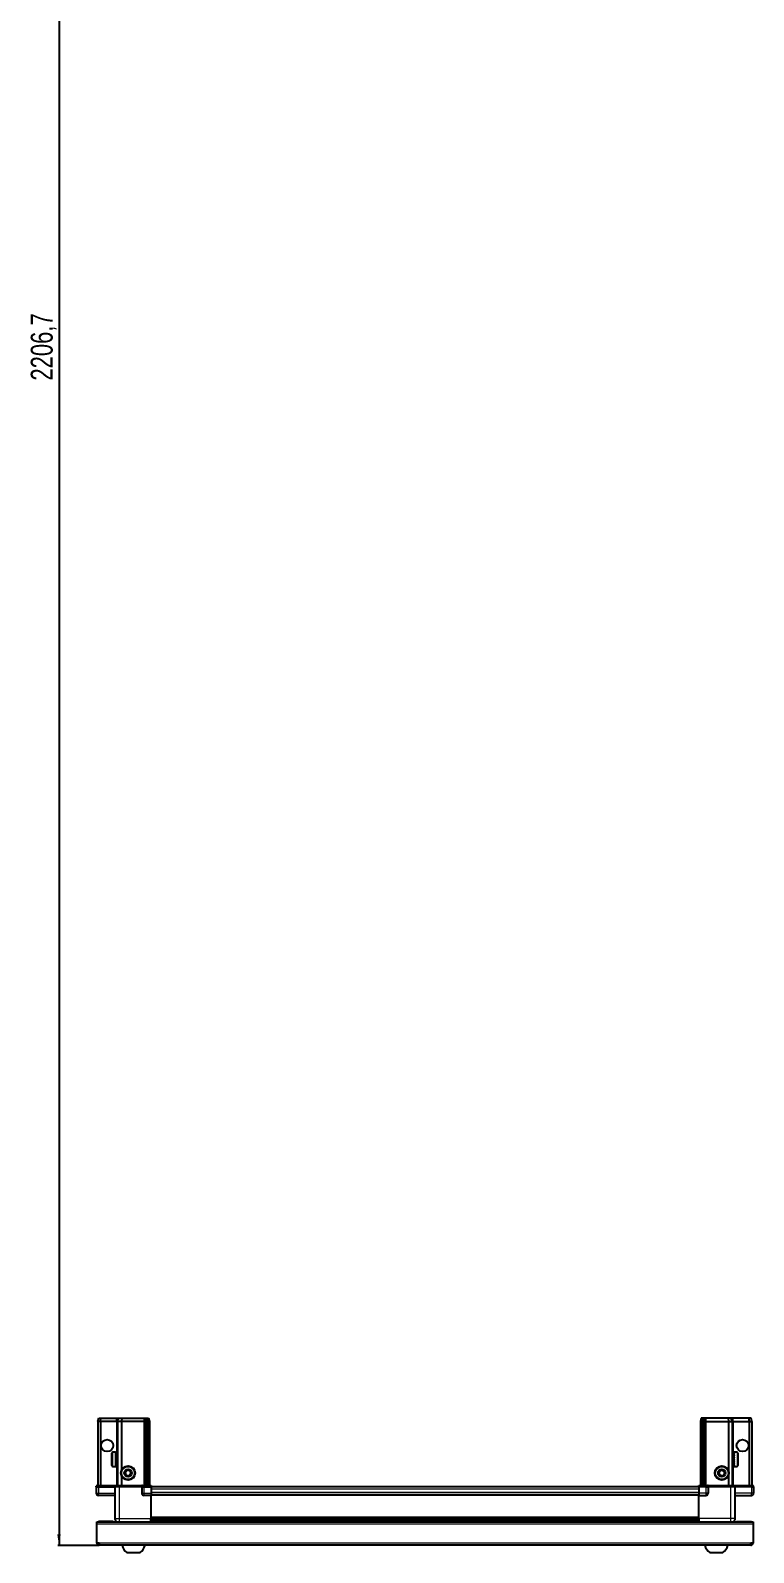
# Model space of a CAD drawing. Header units: millimetres. Extents: x 899 to 4677, y -1016 to 1812.
# Drawn here: x 963 to 1623, y -1016 to 373 of the extents above; entities that cross this region are included whole.
import ezdxf

# ---------------------------------------------------------------- set-up
doc = ezdxf.new("R2010")
doc.units = ezdxf.units.MM
doc.layers.add('FORMAT', color=7, linetype='Continuous')
doc.styles.add('SLDTEXTSTYLE0', font='TXT', dxfattribs={"width": 0.75})
doc.dimstyles.new('SLDDIMSTYLE0', dxfattribs={"dimtxt": 20, "dimasz": 10, "dimexe": 0, "dimexo": 0.0625, "dimgap": 5, "dimtad": 2, "dimdec": 1, "dimrnd": 1e-09, "dimzin": 12, "dimdsep": 46, "dimtxsty": 'SLDTEXTSTYLE0', "dimsah": 1, "dimcen": 0.09, "dimadec": 0, "dimazin": 3, "dimtfac": 1, "dimtofl": 0, "dimtmove": 0, "dimatfit": 3, "dimfxl": 0, "dimfrac": 2, "dimtolj": 1, "dimtzin": 12, "dimarcsym": 0})

# ---------------------------------------------------------------- blocks, each defined once
blk = doc.blocks.new('_D_8')
at = {"layer": 'FORMAT'}
for p, q in [((1108.5, 1197.1), (988.5, 1197.1)), ((989.5, 1197.1), (989.5, -1009.6)), ((1026.1, -1009.6), (988.5, -1009.6))]:
    blk.add_line(p, q, dxfattribs=at)
for points in [[(989.5, 1197.1), (987.9, 1187.1), (991, 1187.1)], [(989.5, -1009.6), (991, -999.6), (987.9, -999.6)]]:
    blk.add_solid(points, dxfattribs=at)
at = {"layer": 'FORMAT', "insert": (963.7, 53.2), "char_height": 20, "attachment_point": 1, "rotation": 90, "style": 'SLDTEXTSTYLE0'}
blk.add_mtext('2206,7', dxfattribs=at)

msp = doc.modelspace()

# ---------------------------------------------------------------- linework, layer by layer
at = {"color": 7, "linetype": 'Continuous', "lineweight": 25}
for p, q in [((1024.97, -896.55), (1025.77, -893.55)), ((1024.97, -896.55), (1024.97, -954.85)), ((1027.47, -896.55), (1024.97, -896.55)), ((1025.77, -893.55), (1027.63, -893.55)), ((1027.47, -896.55), (1027.63, -893.55)), ((1027.47, -896.55), (1027.47, -954.85)), ((1041.97, -896.55), (1027.47, -896.55)), ((1027.63, -893.55), (1041.97, -893.55)), ((1041.97, -893.55), (1043.77, -893.55)), ((1042.97, -896.55), (1041.97, -896.55)), ((1042.97, -896.55), (1043.77, -893.55)), ((1042.97, -896.55), (1042.97, -954.85)), ((1046.47, -896.55), (1042.97, -896.55)), ((1043.77, -893.55), (1046.8, -893.55)), ((1046.8, -893.55), (1046.47, -896.55)), ((1046.47, -896.55), (1046.47, -941.05)), ((1066.97, -896.55), (1046.47, -896.55)), ((1046.8, -893.55), (1066.97, -893.55)), ((1066.97, -893.55), (1068.77, -893.55)), ((1067.97, -896.55), (1066.97, -896.55)), ((1068.77, -893.55), (1067.97, -896.55)), ((1068.97, -896.55), (1067.97, -896.55)), ((1067.97, -896.55), (1067.97, -954.85)), ((1068.77, -893.55), (1069.51, -893.55)), ((1069.51, -893.55), (1068.97, -896.55)), ((1068.97, -896.55), (1068.97, -954.85)), ((1070.47, -896.55), (1068.97, -896.55)), ((1069.51, -893.55), (1070.02, -893.55)), ((1070.02, -893.55), (1071.17, -893.55)), ((1070.02, -893.55), (1070.47, -896.55)), ((1070.47, -896.55), (1070.47, -954.85)), ((1071.97, -896.55), (1070.47, -896.55)), ((1071.17, -893.55), (1071.97, -896.55)), ((1071.97, -896.55), (1071.97, -954.85)), ((1575.77, -893.55), (1574.97, -896.55)), ((1574.97, -896.55), (1576.47, -896.55)), ((1574.97, -896.55), (1574.97, -954.85)), ((1576.93, -893.55), (1575.77, -893.55)), ((1576.93, -893.55), (1576.47, -896.55)), ((1576.47, -896.55), (1577.97, -896.55)), ((1576.47, -896.55), (1576.47, -954.85)), ((1577.43, -893.55), (1576.93, -893.55)), ((1577.43, -893.55), (1577.97, -896.55)), ((1578.17, -893.55), (1577.43, -893.55)), ((1577.97, -896.55), (1578.97, -896.55)), ((1577.97, -896.55), (1577.97, -954.85)), ((1578.17, -893.55), (1578.97, -896.55)), ((1579.97, -893.55), (1578.17, -893.55)), ((1578.97, -896.55), (1578.97, -954.85)), ((1578.97, -896.55), (1579.97, -896.55)), ((1600.14, -893.55), (1579.97, -893.55)), ((1579.97, -896.55), (1600.47, -896.55)), ((1600.14, -893.55), (1600.47, -896.55)), ((1603.17, -893.55), (1600.14, -893.55)), ((1600.47, -896.55), (1600.47, -941.05)), ((1600.47, -896.55), (1603.97, -896.55)), ((1603.97, -896.55), (1603.17, -893.55)), ((1604.97, -893.55), (1603.17, -893.55)), ((1603.97, -896.55), (1603.97, -954.85)), ((1603.97, -896.55), (1604.97, -896.55)), ((1619.32, -893.55), (1604.97, -893.55)), ((1604.97, -896.55), (1619.47, -896.55)), ((1619.47, -896.55), (1619.32, -893.55)), ((1621.17, -893.55), (1619.32, -893.55)), ((1619.47, -896.55), (1621.97, -896.55)), ((1619.47, -896.55), (1619.47, -954.85)), ((1621.97, -896.55), (1621.17, -893.55)), ((1621.97, -896.55), (1621.97, -954.85)), ((1037.77, -936.75), (1037.77, -925.35)), ((1040.97, -924.55), (1038.57, -924.55)), ((1040.97, -924.55), (1040.97, -924.56)), ((1040.97, -924.56), (1041.47, -924.56)), ((1040.97, -924.75), (1041.47, -924.75)), ((1040.97, -924.75), (1040.97, -924.97)), ((1040.97, -924.97), (1041.47, -924.97)), ((1040.97, -925.54), (1041.47, -925.54)), ((1040.97, -925.54), (1040.97, -925.97)), ((1040.97, -925.97), (1041.47, -925.97)), ((1040.97, -926.88), (1041.47, -926.88)), ((1040.97, -926.88), (1040.97, -927.47)), ((1040.97, -927.47), (1041.47, -927.47)), ((1040.97, -928.62), (1041.47, -928.62)), ((1040.97, -928.62), (1040.97, -929.32)), ((1040.97, -929.32), (1041.47, -929.32)), ((1041.47, -924.75), (1041.47, -924.56)), ((1041.47, -924.97), (1041.47, -924.75)), ((1041.47, -925.54), (1041.47, -924.97)), ((1041.47, -925.97), (1041.47, -925.54)), ((1041.47, -926.88), (1041.47, -925.97)), ((1041.57, -926.65), (1041.47, -926.65)), ((1041.47, -927.47), (1041.47, -926.88)), ((1041.47, -928.62), (1041.47, -927.47)), ((1041.47, -929.32), (1041.47, -928.62)), ((1041.47, -930.6), (1041.47, -929.32)), ((1041.57, -935.45), (1041.57, -926.65)), ((1042.45, -927.74), (1041.97, -927.05)), ((1041.97, -935.05), (1041.97, -927.05)), ((1042.94, -927.05), (1042.45, -927.74)), ((1042.45, -934.36), (1042.45, -927.74)), ((1042.97, -927.05), (1042.94, -927.05)), ((1042.94, -935.05), (1042.94, -927.05)), ((1604, -927.05), (1603.97, -927.05)), ((1604.49, -927.74), (1604, -927.05)), ((1604, -927.05), (1604, -935.05)), ((1604.97, -927.05), (1604.49, -927.74)), ((1604.49, -927.74), (1604.49, -934.36)), ((1604.97, -927.05), (1604.97, -935.05)), ((1605.47, -926.65), (1605.37, -926.65)), ((1605.37, -926.65), (1605.37, -935.45)), ((1608.37, -924.55), (1605.47, -924.55)), ((1605.97, -924.55), (1605.47, -924.55)), ((1605.47, -924.55), (1605.47, -924.6)), ((1605.47, -924.6), (1605.47, -924.89)), ((1605.97, -924.6), (1605.47, -924.6)), ((1605.97, -924.89), (1605.47, -924.89)), ((1605.47, -924.89), (1605.47, -925.16)), ((1605.97, -925.16), (1605.47, -925.16)), ((1605.47, -925.16), (1605.47, -925.83)), ((1605.97, -925.83), (1605.47, -925.83)), ((1605.47, -925.83), (1605.47, -926.3)), ((1605.47, -926.3), (1605.47, -927.27)), ((1605.97, -926.3), (1605.47, -926.3)), ((1605.97, -927.27), (1605.47, -927.27)), ((1605.47, -927.27), (1605.47, -927.9)), ((1605.47, -927.9), (1605.47, -929.09)), ((1605.97, -927.9), (1605.47, -927.9)), ((1605.97, -929.09), (1605.47, -929.09)), ((1605.47, -929.09), (1605.47, -929.73)), ((1605.97, -929.73), (1605.47, -929.73)), ((1605.47, -929.81), (1605.47, -931.1)), ((1605.97, -929.81), (1605.47, -929.81)), ((1605.97, -924.6), (1605.97, -924.55)), ((1605.97, -925.16), (1605.97, -924.89)), ((1605.97, -926.3), (1605.97, -925.83)), ((1605.97, -927.9), (1605.97, -927.27)), ((1605.97, -929.81), (1605.97, -929.09)), ((1609.17, -925.35), (1609.17, -936.75)), ((1038.57, -937.55), (1040.97, -937.55)), ((1040.97, -930.6), (1041.47, -930.6)), ((1040.97, -930.6), (1040.97, -931.34)), ((1040.97, -930.75), (1041.47, -930.75)), ((1040.97, -931.25), (1041.47, -931.25)), ((1040.97, -931.34), (1041.47, -931.34)), ((1040.97, -932.63), (1041.47, -932.63)), ((1040.97, -932.63), (1040.97, -933.33)), ((1040.97, -933.33), (1041.47, -933.33)), ((1040.97, -934.5), (1041.47, -934.5)), ((1040.97, -934.5), (1040.97, -935.1)), ((1040.97, -935.1), (1041.47, -935.1)), ((1040.97, -936.03), (1041.47, -936.03)), ((1040.97, -936.03), (1040.97, -936.48)), ((1040.97, -936.48), (1041.47, -936.48)), ((1040.97, -937.08), (1041.47, -937.08)), ((1040.97, -937.08), (1040.97, -937.32)), ((1040.97, -937.32), (1041.47, -937.32)), ((1040.97, -937.54), (1041.47, -937.54)), ((1040.97, -937.54), (1040.97, -937.55)), ((1040.97, -937.55), (1041.47, -937.55)), ((1041.47, -930.75), (1041.47, -930.6)), ((1041.47, -931.34), (1041.47, -931.25)), ((1041.47, -932.63), (1041.47, -931.34)), ((1041.47, -933.33), (1041.47, -932.63)), ((1041.47, -934.5), (1041.47, -933.33)), ((1041.47, -935.1), (1041.47, -934.5)), ((1041.47, -936.03), (1041.47, -935.1)), ((1041.47, -935.45), (1041.57, -935.45)), ((1041.47, -936.48), (1041.47, -936.03)), ((1041.47, -937.08), (1041.47, -936.48)), ((1041.47, -937.32), (1041.47, -937.08)), ((1041.47, -937.54), (1041.47, -937.32)), ((1041.47, -937.55), (1041.47, -937.54)), ((1041.97, -935.05), (1042.45, -934.36)), ((1042.45, -934.36), (1042.94, -935.05)), ((1042.94, -935.05), (1042.97, -935.05)), ((1603.97, -935.05), (1604, -935.05)), ((1604, -935.05), (1604.49, -934.36)), ((1604.49, -934.36), (1604.97, -935.05)), ((1605.37, -935.45), (1605.47, -935.45)), ((1605.97, -931.1), (1605.47, -931.1)), ((1605.97, -931.59), (1605.47, -931.59)), ((1605.47, -931.59), (1605.47, -931.84)), ((1605.47, -931.84), (1605.47, -933.11)), ((1605.97, -931.84), (1605.47, -931.84)), ((1605.97, -933.11), (1605.47, -933.11)), ((1605.47, -933.11), (1605.47, -933.8)), ((1605.47, -933.8), (1605.47, -934.91)), ((1605.97, -933.8), (1605.47, -933.8)), ((1605.97, -934.91), (1605.47, -934.91)), ((1605.47, -934.91), (1605.47, -935.48)), ((1605.47, -935.48), (1605.47, -936.34)), ((1605.97, -935.48), (1605.47, -935.48)), ((1605.97, -936.34), (1605.47, -936.34)), ((1605.47, -936.34), (1605.47, -936.74)), ((1605.47, -936.74), (1605.47, -937.25)), ((1605.97, -936.74), (1605.47, -936.74)), ((1605.97, -937.25), (1605.47, -937.25)), ((1605.47, -937.25), (1605.47, -937.43)), ((1605.47, -937.43), (1605.47, -937.55)), ((1605.97, -937.43), (1605.47, -937.43)), ((1605.47, -937.55), (1608.37, -937.55)), ((1605.97, -931.84), (1605.97, -931.1)), ((1605.97, -933.8), (1605.97, -933.11)), ((1605.97, -935.48), (1605.97, -934.91)), ((1605.97, -936.74), (1605.97, -936.34)), ((1605.97, -937.43), (1605.97, -937.25)), ((1023.97, -954.85), (1023.47, -955.72)), ((1023.47, -956.05), (1023.47, -955.72)), ((1023.47, -956.05), (1025.47, -956.05)), ((1023.47, -956.05), (1023.47, -962.05)), ((1025.47, -954.85), (1023.97, -954.85)), ((1025.47, -954.85), (1040.27, -954.85)), ((1040.27, -956.05), (1025.47, -956.05)), ((1025.47, -956.05), (1040.27, -956.05)), ((1040.27, -954.85), (1040.47, -954.85)), ((1040.47, -956.05), (1040.27, -956.05)), ((1040.47, -956.05), (1040.47, -954.85)), ((1040.47, -954.85), (1044.47, -954.85)), ((1044.47, -956.05), (1040.47, -956.05)), ((1040.47, -956.05), (1040.47, -985.05)), ((1044.47, -954.85), (1064.77, -954.85)), ((1064.77, -956.05), (1044.47, -956.05)), ((1046.47, -946.05), (1046.47, -954.85)), ((1064.77, -954.85), (1064.97, -954.85)), ((1064.97, -956.05), (1064.77, -956.05)), ((1064.97, -956.05), (1064.97, -954.85)), ((1065.65, -954.85), (1064.97, -954.85)), ((1064.97, -956.05), (1066.97, -956.05)), ((1064.97, -956.05), (1064.97, -962.05)), ((1065.65, -954.85), (1073.47, -954.85)), ((1073.47, -955.72), (1066.97, -955.72)), ((1073.47, -956.05), (1066.97, -956.05)), ((1066.97, -956.05), (1073.47, -956.05)), ((1073.47, -954.85), (1073.47, -955.72)), ((1073.47, -955.72), (1073.47, -955.72)), ((1073.47, -956.05), (1073.47, -955.72)), ((1073.47, -956.05), (1073.47, -956.05)), ((1073.47, -956.05), (1073.47, -962.05)), ((1573.47, -956.2), (1073.47, -956.2)), ((1573.47, -955.72), (1573.47, -954.85)), ((1573.47, -954.85), (1581.29, -954.85)), ((1579.97, -955.72), (1573.47, -955.72)), ((1573.47, -956.05), (1573.47, -955.72)), ((1579.97, -956.05), (1573.47, -956.05)), ((1573.47, -956.05), (1573.47, -962.05)), ((1579.97, -956.05), (1581.97, -956.05)), ((1581.97, -956.05), (1579.97, -956.05)), ((1581.97, -954.85), (1581.29, -954.85)), ((1581.97, -956.05), (1581.97, -954.85)), ((1581.97, -954.85), (1582.17, -954.85)), ((1582.17, -956.05), (1581.97, -956.05)), ((1581.97, -956.05), (1581.97, -962.05)), ((1582.17, -954.85), (1602.47, -954.85)), ((1602.47, -956.05), (1582.17, -956.05)), ((1600.47, -946.05), (1600.47, -954.85)), ((1602.47, -954.85), (1606.47, -954.85)), ((1606.47, -956.05), (1602.47, -956.05)), ((1606.47, -956.05), (1606.47, -954.85)), ((1606.47, -954.85), (1606.67, -954.85)), ((1606.67, -956.05), (1606.47, -956.05)), ((1606.47, -956.05), (1606.47, -985.05)), ((1606.67, -954.85), (1621.47, -954.85)), ((1621.47, -956.05), (1606.67, -956.05)), ((1622.97, -954.85), (1621.47, -954.85)), ((1621.47, -956.05), (1623.47, -956.05)), ((1623.47, -955.72), (1622.97, -954.85)), ((1623.47, -955.72), (1622.97, -954.85)), ((1623.47, -956.05), (1623.47, -955.72)), ((1623.47, -956.05), (1623.47, -955.72)), ((1623.47, -956.05), (1623.47, -956.05)), ((1623.47, -956.05), (1623.47, -962.05)), ((1040.47, -964.05), (1025.47, -964.05)), ((1073.47, -964.05), (1066.97, -964.05)), ((1073.47, -962.05), (1073.47, -964.05)), ((1573.47, -963.4), (1073.47, -963.4)), ((1073.47, -985.05), (1073.47, -964.05)), ((1573.47, -962.05), (1573.47, -964.05)), ((1573.47, -964.05), (1579.97, -964.05)), ((1573.47, -985.05), (1573.47, -964.05)), ((1606.47, -964.05), (1621.47, -964.05)), ((1073.32, -988.05), (1073.32, -985.05)), ((1023.97, -990.15), (1023.97, -988.05)), ((1023.97, -988.05), (1622.97, -988.05)), ((1023.97, -1007.45), (1023.97, -990.15)), ((1038.97, -987.95), (1026.07, -987.95)), ((1038.97, -987.95), (1038.97, -988.05)), ((1073.47, -986.08), (1573.47, -986.08)), ((1073.47, -986.11), (1573.47, -986.11)), ((1097.35, -987.9), (1073.47, -987.9)), ((1091.97, -988.05), (1091.97, -987.9)), ((1092.01, -988.05), (1092.01, -987.9)), ((1092.28, -988.05), (1092.28, -987.9)), ((1092.54, -988.05), (1092.54, -987.9)), ((1093.19, -988.05), (1093.19, -987.9)), ((1093.66, -988.05), (1093.66, -987.9)), ((1094.62, -988.05), (1094.62, -987.9)), ((1095.24, -988.05), (1095.24, -987.9)), ((1096.43, -988.05), (1096.43, -987.9)), ((1097.09, -988.05), (1097.09, -987.9)), ((1097.14, -988.05), (1097.14, -987.9)), ((1098.44, -987.9), (1097.35, -987.9)), ((1099.17, -987.9), (1098.44, -987.9)), ((1098.44, -988.05), (1098.44, -987.9)), ((1098.44, -987.9), (1098.44, -987.9)), ((1098.45, -988.05), (1098.45, -987.9)), ((1098.95, -988.05), (1098.95, -987.9)), ((1099.17, -988.05), (1099.17, -987.9)), ((1099.59, -987.9), (1099.17, -987.9)), ((1099.17, -987.9), (1099.17, -987.9)), ((1547.35, -987.9), (1099.59, -987.9)), ((1100.45, -988.05), (1100.45, -987.9)), ((1101.14, -988.05), (1101.14, -987.9)), ((1102.26, -988.05), (1102.26, -987.9)), ((1102.84, -988.05), (1102.84, -987.9)), ((1103.71, -988.05), (1103.71, -987.9)), ((1104.11, -988.05), (1104.11, -987.9)), ((1104.64, -988.05), (1104.64, -987.9)), ((1104.83, -988.05), (1104.83, -987.9)), ((1104.97, -988.05), (1104.97, -987.9)), ((1541.97, -988.05), (1541.97, -987.9)), ((1542.14, -988.05), (1542.14, -987.9)), ((1542.35, -988.05), (1542.35, -987.9)), ((1542.91, -988.05), (1542.91, -987.9)), ((1543.33, -988.05), (1543.33, -987.9)), ((1544.23, -988.05), (1544.23, -987.9)), ((1544.82, -988.05), (1544.82, -987.9)), ((1545.96, -988.05), (1545.96, -987.9)), ((1546.66, -988.05), (1546.66, -987.9)), ((1547.93, -987.9), (1547.35, -987.9)), ((1547.93, -988.05), (1547.93, -987.9)), ((1547.94, -987.9), (1547.93, -987.9)), ((1548.67, -987.9), (1547.94, -987.9)), ((1548.11, -988.05), (1548.11, -987.9)), ((1548.61, -988.05), (1548.61, -987.9)), ((1548.67, -988.05), (1548.67, -987.9)), ((1549.59, -987.9), (1548.67, -987.9)), ((1548.67, -987.9), (1548.67, -987.9)), ((1573.47, -987.9), (1549.59, -987.9)), ((1549.96, -988.05), (1549.96, -987.9)), ((1550.67, -988.05), (1550.67, -987.9)), ((1551.84, -988.05), (1551.84, -987.9)), ((1552.45, -988.05), (1552.45, -987.9)), ((1553.4, -988.05), (1553.4, -987.9)), ((1553.85, -988.05), (1553.85, -987.9)), ((1554.47, -988.05), (1554.47, -987.9)), ((1554.71, -988.05), (1554.71, -987.9)), ((1554.95, -988.05), (1554.95, -987.9)), ((1554.97, -988.05), (1554.97, -987.9)), ((1607.97, -987.95), (1607.97, -988.05)), ((1607.97, -987.95), (1620.87, -987.95)), ((1622.97, -988.05), (1622.97, -990.15)), ((1622.97, -990.15), (1622.97, -1007.45)), ((1026.07, -1007.45), (1023.97, -1007.45)), ((1026.07, -1007.45), (1026.07, -1009.55)), ((1620.87, -1009.55), (1026.07, -1009.55)), ((1622.97, -1007.45), (1620.87, -1007.45)), ((1620.87, -1009.55), (1620.87, -1007.45)), ((1051.47, -1016.15), (1063.47, -1016.15)), ((1583.47, -1016.15), (1595.47, -1016.15))]:
    msp.add_line(p, q, dxfattribs=at)
at = {"color": 8, "linetype": 'Continuous', "lineweight": 18}
for p, q in [((1041.97, -896.55), (1041.97, -893.55)), ((1041.97, -896.55), (1041.97, -927.05)), ((1066.97, -893.55), (1066.97, -896.55)), ((1066.97, -896.55), (1066.97, -954.85)), ((1579.97, -893.55), (1579.97, -896.55)), ((1579.97, -896.55), (1579.97, -954.85)), ((1604.97, -896.55), (1604.97, -893.55)), ((1604.97, -896.55), (1604.97, -927.05)), ((1038.57, -937.55), (1038.57, -924.55)), ((1608.37, -924.55), (1608.37, -937.55)), ((1041.97, -935.05), (1041.97, -954.85)), ((1604.97, -935.05), (1604.97, -954.85)), ((1025.47, -956.05), (1025.47, -954.85)), ((1025.47, -956.05), (1025.47, -962.05)), ((1040.27, -956.05), (1040.27, -954.85)), ((1044.47, -956.05), (1044.47, -954.85)), ((1044.47, -956.05), (1044.47, -985.05)), ((1064.77, -956.05), (1064.77, -954.85)), ((1066.97, -956.05), (1066.97, -955.72)), ((1066.97, -956.05), (1066.97, -962.05)), ((1073.47, -956.05), (1073.47, -955.72)), ((1573.47, -958.2), (1073.47, -958.2)), ((1579.97, -956.05), (1579.97, -955.72)), ((1579.97, -956.05), (1579.97, -962.05)), ((1582.17, -954.85), (1582.17, -956.05)), ((1602.47, -956.05), (1602.47, -954.85)), ((1602.47, -956.05), (1602.47, -985.05)), ((1606.67, -954.85), (1606.67, -956.05)), ((1621.47, -956.05), (1621.47, -954.85)), ((1621.47, -956.05), (1621.47, -962.05)), ((1023.47, -962.05), (1025.47, -962.05)), ((1025.47, -962.05), (1040.47, -962.05)), ((1025.47, -964.05), (1025.47, -962.05)), ((1064.97, -962.05), (1066.97, -962.05)), ((1066.97, -962.05), (1073.47, -962.05)), ((1066.97, -962.05), (1066.97, -964.05)), ((1573.47, -961.4), (1073.47, -961.4)), ((1573.47, -964.05), (1073.47, -964.05)), ((1579.97, -962.05), (1573.47, -962.05)), ((1581.97, -962.05), (1579.97, -962.05)), ((1579.97, -962.05), (1579.97, -964.05)), ((1621.47, -962.05), (1606.47, -962.05)), ((1623.47, -962.05), (1621.47, -962.05)), ((1621.47, -964.05), (1621.47, -962.05)), ((1044.47, -985.05), (1073.47, -985.05)), ((1073.47, -983.46), (1573.47, -983.46)), ((1573.47, -984.87), (1073.47, -984.87)), ((1602.47, -985.05), (1573.47, -985.05)), ((1622.97, -990.15), (1023.97, -990.15)), ((1026.07, -988.05), (1026.07, -987.95)), ((1073.47, -987.32), (1573.47, -987.32)), ((1620.87, -988.05), (1620.87, -987.95)), ((1620.87, -1007.45), (1026.07, -1007.45))]:
    msp.add_line(p, q, dxfattribs=at)
at = {"color": 7, "linetype": 'Continuous', "lineweight": 25, "flags": 128}
for points in [[(1026.07, -987.95), (1025.66, -987.99), (1025.43, -988.05)], [(1621.51, -988.05), (1621.28, -987.99), (1620.87, -987.95)]]:
    msp.add_lwpolyline(points, dxfattribs=at)
at = {"color": 7, "linetype": 'Continuous', "lineweight": 25}
for centre, radius in [((1033.47, -918.55), 5.5), ((1613.47, -918.55), 5.5), ((1052.47, -943.55), 6.5), ((1052.47, -943.55), 3.46), ((1594.47, -943.55), 6.5), ((1594.47, -943.55), 3.46)]:
    msp.add_circle(centre, radius, dxfattribs=at)
at = {"color": 8, "linetype": 'Continuous', "lineweight": 18}
for centre in [(1052.47, -943.55), (1594.47, -943.55)]:
    msp.add_circle(centre, 5.7, dxfattribs=at)
at = {"color": 7, "linetype": 'Continuous', "lineweight": 25}
for centre, radius, start, end in [((1038.57, -925.35), 0.8, 90, 180), ((1041.97, -926.65), 0.4, 180, 270), ((1604.97, -926.65), 0.4, 270, 0), ((1608.37, -925.35), 0.8, 360, 90), ((1038.57, -936.75), 0.8, 180, 270), ((1041.97, -935.45), 0.4, 90, 180), ((1052.47, -943.55), 2.5, 147.37605, 207.37605), ((1052.47, -943.55), 2.5, 87.37605, 147.37605), ((1052.47, -943.55), 2.5, 27.37605, 87.37605), ((1052.47, -943.55), 2.5, 327.37605, 27.37605), ((1594.47, -943.55), 2.5, 134.67671, 194.67671), ((1594.47, -943.55), 2.5, 194.67671, 254.67671), ((1594.47, -943.55), 2.5, 74.67671, 134.67671), ((1594.47, -943.55), 2.5, 14.67671, 74.67671), ((1594.47, -943.55), 2.5, 314.67671, 14.67671), ((1604.97, -935.45), 0.4, 360, 90), ((1608.37, -936.75), 0.8, 270, 0), ((1052.47, -943.55), 2.5, 207.37605, 267.37605), ((1052.47, -943.55), 2.5, 267.37605, 327.37605), ((1594.47, -943.55), 2.5, 254.67671, 314.67671), ((1025.47, -962.05), 2, 180, 270), ((1066.97, -962.05), 2, 180, 270), ((1579.97, -962.05), 2, 270, 0), ((1621.47, -962.05), 2, 270, 0), ((1026.07, -1007.45), 2.1, 180, 270), ((1026.07, -1007.45), 0.6, 180, 270), ((1058.5, -1006.53), 11.91, 194.70035, 233.8734), ((1056.45, -1006.53), 11.91, 306.1266, 345.29965), ((1590.5, -1006.53), 11.91, 194.70035, 233.8734), ((1588.45, -1006.53), 11.91, 306.1266, 345.29965), ((1620.87, -1007.45), 0.6, 270, 0), ((1620.87, -1007.45), 2.1, 270, 0)]:
    msp.add_arc(centre, radius, start, end, dxfattribs=at)
for centre, start_param, end_param in [((1066.97, -952.26), 2.4188584, 3.1415927), ((1579.97, -952.26), 3.1415927, 3.8643269)]:
    msp.add_ellipse(centre, major_axis=(0, 3.46), ratio=0.5773503, start_param=start_param, end_param=end_param, dxfattribs=at)
for points, knots in [([(1049.59, -943.42), (1049.86, -942.99), (1050.39, -942.18), (1050.9, -941.37), (1051.14, -940.99)], [0, 0, 0, 0, 0.53468586, 1, 1, 1, 1]), ([(1050.91, -945.99), (1050.86, -945.87), (1050.58, -945.34), (1050.12, -944.46), (1049.75, -943.73), (1049.59, -943.42)], [0, 0, 0, 0, 0.1331247, 0.6370994, 1, 1, 1, 1]), ([(1051.14, -940.99), (1051.66, -941.01), (1052.62, -941.06), (1053.58, -941.1), (1054.03, -941.12)], [0, 0, 0, 0, 0.5346859, 1, 1, 1, 1]), ([(1055.35, -943.69), (1055.08, -944.12), (1054.56, -944.93), (1054.04, -945.74), (1053.8, -946.12)], [0, 0, 0, 0, 0.53468586, 1, 1, 1, 1]), ([(1054.03, -941.12), (1054.19, -941.43), (1054.56, -942.16), (1055.02, -943.04), (1055.3, -943.58), (1055.35, -943.69)], [0, 0, 0, 0, 0.3629006, 0.8668753, 1, 1, 1, 1]), ([(1591.69, -942.79), (1592.05, -942.43), (1592.74, -941.75), (1593.42, -941.08), (1593.74, -940.76)], [0, 0, 0, 0, 0.5346859, 1, 1, 1, 1]), ([(1592.42, -945.58), (1592.33, -945.25), (1592.12, -944.45), (1591.87, -943.49), (1591.72, -942.91), (1591.69, -942.79)], [0, 0, 0, 0, 0.3629006, 0.8668753, 1, 1, 1, 1]), ([(1593.74, -940.76), (1594.24, -940.9), (1595.17, -941.15), (1596.09, -941.41), (1596.52, -941.52)], [0, 0, 0, 0, 0.5346859, 1, 1, 1, 1]), ([(1597.25, -944.32), (1596.89, -944.68), (1596.2, -945.36), (1595.52, -946.03), (1595.2, -946.35)], [0, 0, 0, 0, 0.5346859, 1, 1, 1, 1]), ([(1596.52, -941.52), (1596.56, -941.65), (1596.71, -942.22), (1596.96, -943.19), (1597.17, -943.98), (1597.25, -944.32)], [0, 0, 0, 0, 0.1331247, 0.6370994, 1, 1, 1, 1]), ([(1053.8, -946.12), (1053.28, -946.09), (1052.32, -946.05), (1051.36, -946.01), (1050.91, -945.99)], [0, 0, 0, 0, 0.5346859, 1, 1, 1, 1]), ([(1595.2, -946.35), (1594.7, -946.21), (1593.77, -945.96), (1592.85, -945.7), (1592.42, -945.58)], [0, 0, 0, 0, 0.5346859, 1, 1, 1, 1]), ([(1040.47, -985.05), (1040.52, -985.49), (1040.59, -986.17), (1041.02, -986.99), (1041.48, -987.54), (1041.88, -987.9), (1042.15, -988.03), (1042.19, -988.05)], [0, 0, 0, 0, 0.36301846, 0.55843766, 0.75800394, 0.95757021, 1, 1, 1, 1]), ([(1073.47, -985.05), (1073.47, -985.45), (1073.47, -986.24), (1073.47, -987.26), (1073.47, -987.89), (1073.47, -988.04), (1073.47, -988.05)], [0, 0, 0, 0, 0.32552014, 0.65104028, 0.97656042, 1, 1, 1, 1]), ([(1573.47, -985.05), (1573.47, -985.45), (1573.47, -986.24), (1573.47, -987.26), (1573.47, -987.89), (1573.47, -988.04), (1573.47, -988.05)], [0, 0, 0, 0, 0.3255201, 0.6510403, 0.9765604, 1, 1, 1, 1]), ([(1606.47, -985.05), (1606.42, -985.49), (1606.35, -986.17), (1605.92, -986.99), (1605.46, -987.54), (1605.06, -987.9), (1604.8, -988.03), (1604.75, -988.05)], [0, 0, 0, 0, 0.3630185, 0.5584377, 0.7580039, 0.9575702, 1, 1, 1, 1])]:
    msp.add_open_spline(points, degree=3, knots=knots, dxfattribs=at)
at = {"color": 8, "linetype": 'Continuous', "lineweight": 18}
for points in [[(1040.47, -985.05), (1040.53, -985.05), (1040.65, -985.05), (1041.58, -985.05), (1042.9, -985.05), (1043.95, -985.05), (1044.47, -985.05)], [(1606.47, -985.05), (1606.41, -985.05), (1606.29, -985.05), (1605.37, -985.05), (1604.04, -985.05), (1602.99, -985.05), (1602.47, -985.05)]]:
    msp.add_open_spline(points, degree=3, dxfattribs=at)
for points in [[(1044.47, -985.05), (1044.47, -985.49), (1044.47, -986.17), (1044.47, -986.99), (1044.47, -987.54), (1044.47, -987.9), (1044.47, -988.03), (1044.47, -988.05)], [(1602.47, -985.05), (1602.47, -985.49), (1602.47, -986.17), (1602.47, -986.99), (1602.47, -987.54), (1602.47, -987.9), (1602.47, -988.03), (1602.47, -988.05)]]:
    msp.add_open_spline(points, degree=3, knots=[0, 0, 0, 0, 0.3630185, 0.5584377, 0.7580039, 0.9575702, 1, 1, 1, 1], dxfattribs=at)

# ---------------------------------------------------------------- dimensions: what is measured, and where the dimension line sits
at = {"layer": 'FORMAT'}
dim = msp.add_linear_dim(base=(989.47, -1009.55), p1=(1108.47, 1197.15), p2=(1026.07, -1009.55), angle=90, dimstyle='SLDDIMSTYLE0', dxfattribs=at)
dim.commit()
dim.dimension.update_dxf_attribs({"geometry": '_D_8', "text_midpoint": (989.47, 93.8), "dimtype": 160})

doc.saveas('drawing.dxf')
